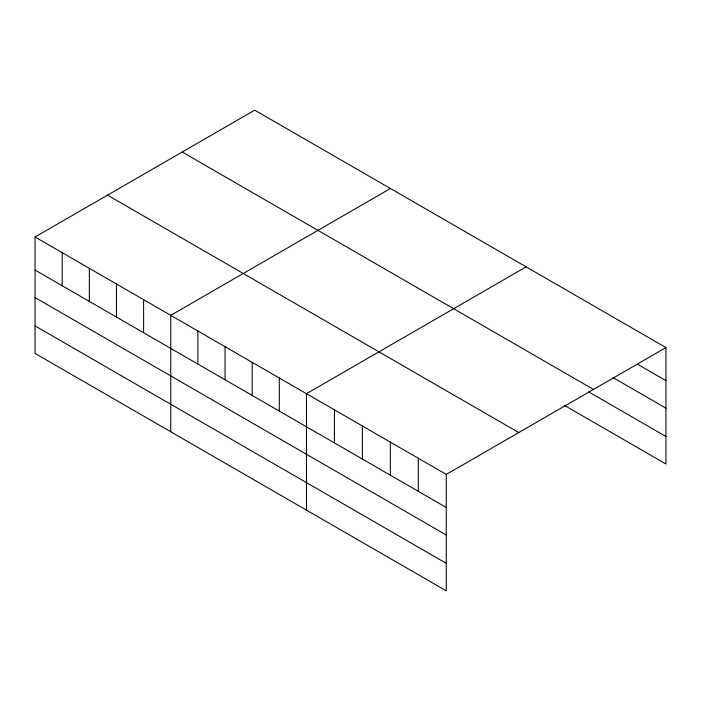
<?xml version="1.0" encoding="UTF-8"?>
<svg xmlns="http://www.w3.org/2000/svg" width="701" height="701" viewBox="0 0 701 701"><rect width="100%" height="100%" fill="white"/><g stroke="black" fill="none" stroke-linecap="round" stroke-linejoin="round"><path stroke-width="1.05" d="M35.05 236.991L446.274 474.411L446.274 590.838L35.05 353.418L35.05 236.991L254.726 110.162L665.95 347.582L665.95 464.009L564.349 405.353M390.431 188.508L170.755 315.345L170.755 431.772M526.136 266.862L306.46 393.69L306.46 510.118M446.274 474.411L665.95 347.582M637.989 364.502L665.95 380.652M612.823 377.48L665.95 408.157M182.234 152.021L593.458 389.432M588.586 391.833L665.95 436.495M107.542 195.141L518.766 432.552M35.05 270.06L446.274 507.48M35.05 297.575L446.274 534.986M35.05 325.912L446.274 563.332M418.304 458.261L418.304 491.331M390.343 442.121L390.343 475.19M362.382 425.98L362.382 459.05M334.421 409.831L334.421 442.901M279.313 378.014L279.313 411.084M252.176 362.347L252.176 395.417M225.039 346.68L225.039 379.749M197.892 331.012L197.892 364.082M143.609 299.669L143.609 332.738M116.471 284.001L116.471 317.071M89.334 268.334L89.334 301.404M62.187 252.667L62.187 285.736"/></g></svg>
